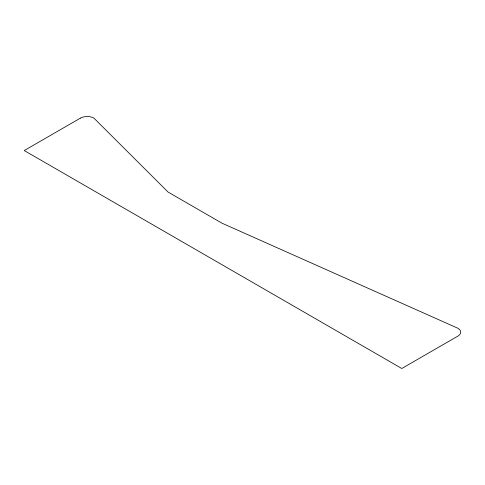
<?xml version="1.0" encoding="UTF-8"?>
<svg xmlns="http://www.w3.org/2000/svg" width="485" height="485" viewBox="0 0 485 485"><rect width="100%" height="100%" fill="white"/><g stroke="black" fill="none" stroke-linecap="round" stroke-linejoin="round"><path stroke-width="0.73" d="M80.431 118.11L24.25 150.544L401.78 368.503L457.955 336.069A9.536 5.505 0 0 0 457.955 328.284L222.003 223.197L168.071 192.06L93.914 118.11A9.536 5.505 0 0 0 80.431 118.11"/></g></svg>
